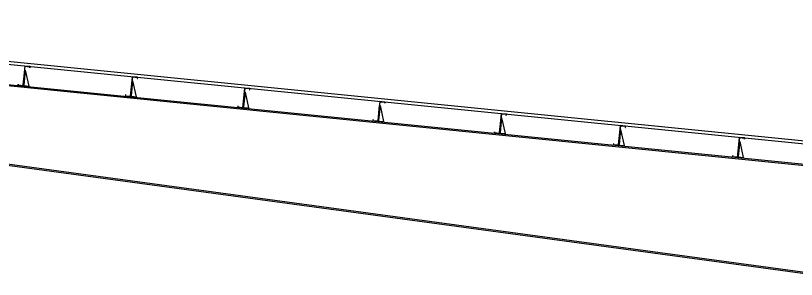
# Model space of a CAD drawing. Header units: metres. Extents: x 1422408 to 2565053, y 3723 to 80428.
# Drawn here: x 2267870.62 to 2267880.4, y 4120.57 to 4123.87 of the extents above; entities that cross this region are included whole.
import ezdxf

# ---------------------------------------------------------------- set-up
doc = ezdxf.new("R2010")
doc.units = ezdxf.units.M
doc.header["$LTSCALE"] = 3.5
doc.header["$MEASUREMENT"] = 0
doc.layers.get('0').update_dxf_attribs({"linetype": 'CONTINUOUS'})

msp = doc.modelspace()

# ---------------------------------------------------------------- linework, layer by layer
at = {"ltscale": 0.5}
for p, q in [((2267864.80454, 4123.8739), (2267882.96827, 4122.05753)), ((2267864.80454, 4123.8337), (2267882.96429, 4122.01773))]:
    msp.add_line(p, q, dxfattribs=at)
for p, q in [((2267863.09254, 4123.75323), (2267882.73262, 4121.78922)), ((2267863.09254, 4123.73715), (2267882.73103, 4121.7733)), ((2267870.73512, 4123.18999), (2267870.77935, 4122.99067)), ((2267881.02406, 4120.58167), (2267863.09254, 4123.019)), ((2267872.08188, 4123.05541), (2267872.12611, 4122.85609)), ((2267881.02406, 4120.56546), (2267863.09254, 4123.00281)), ((2267873.49033, 4122.91457), (2267873.53457, 4122.71524)), ((2267875.18323, 4122.74528), (2267875.22746, 4122.54595)), ((2267876.70535, 4122.59297), (2267876.74958, 4122.39364)), ((2267878.1979, 4122.44371), (2267878.24214, 4122.24439)), ((2267879.69046, 4122.29446), (2267879.7347, 4122.09513))]:
    msp.add_line(p, q)
at = {"linetype": 'Continuous'}
for points in [[(2267870.64704, 4123.01394), (2267870.64536, 4122.99803), (2267870.70906, 4122.99158), (2267870.73414, 4123.23908), (2267870.79468, 4123.2331), (2267870.79317, 4123.21875), (2267870.79479, 4123.21858), (2267870.79645, 4123.23441), (2267870.73275, 4123.24087), (2267870.70767, 4122.99336), (2267870.64715, 4122.99942), (2267870.64866, 4123.01377)], [(2267871.9938, 4122.87936), (2267871.99212, 4122.86345), (2267872.05582, 4122.857), (2267872.0809, 4123.1045), (2267872.14144, 4123.09852), (2267872.13993, 4123.08417), (2267872.14155, 4123.084), (2267872.14321, 4123.09983), (2267872.07951, 4123.10629), (2267872.05443, 4122.85878), (2267871.99391, 4122.86484), (2267871.99542, 4122.87919)], [(2267873.40225, 4122.73852), (2267873.40058, 4122.72261), (2267873.46427, 4122.71615), (2267873.48936, 4122.96366), (2267873.54989, 4122.95768), (2267873.54838, 4122.94333), (2267873.55, 4122.94316), (2267873.55166, 4122.95899), (2267873.48797, 4122.96544), (2267873.46288, 4122.71794), (2267873.40236, 4122.724), (2267873.40388, 4122.73835)], [(2267875.09515, 4122.56923), (2267875.09347, 4122.55332), (2267875.15717, 4122.54686), (2267875.18225, 4122.79437), (2267875.24279, 4122.78839), (2267875.24127, 4122.77404), (2267875.2429, 4122.77387), (2267875.24456, 4122.7897), (2267875.18086, 4122.79615), (2267875.15578, 4122.54865), (2267875.09526, 4122.55471), (2267875.09677, 4122.56906)], [(2267876.61727, 4122.41692), (2267876.61559, 4122.40101), (2267876.67929, 4122.39455), (2267876.70437, 4122.64206), (2267876.76491, 4122.63608), (2267876.7634, 4122.62173), (2267876.76502, 4122.62156), (2267876.76668, 4122.63739), (2267876.70298, 4122.64384), (2267876.6779, 4122.39634), (2267876.61738, 4122.4024), (2267876.61889, 4122.41675)], [(2267878.10983, 4122.26766), (2267878.10815, 4122.25175), (2267878.17185, 4122.2453), (2267878.19693, 4122.4928), (2267878.25747, 4122.48682), (2267878.25595, 4122.47247), (2267878.25757, 4122.4723), (2267878.25924, 4122.48813), (2267878.19554, 4122.49459), (2267878.17046, 4122.24709), (2267878.10993, 4122.25314), (2267878.11145, 4122.26749)], [(2267879.60238, 4122.11841), (2267879.60071, 4122.1025), (2267879.6644, 4122.09604), (2267879.68949, 4122.34355), (2267879.75002, 4122.33757), (2267879.74851, 4122.32322), (2267879.75013, 4122.32305), (2267879.75179, 4122.33888), (2267879.6881, 4122.34533), (2267879.66301, 4122.09783), (2267879.60249, 4122.10389), (2267879.60401, 4122.11824)]]:
    msp.add_lwpolyline(points, close=True, dxfattribs=at)
for points in [[(2267870.72127, 4122.99034, -0.4142136), (2267870.7104, 4123.00428), (2267870.7289, 4123.19065), (2267870.73512, 4123.18999), (2267870.7166, 4123.00352, 0.4142136), (2267870.72204, 4122.99655), (2267870.77935, 4122.99067), (2267870.77871, 4122.98452)], [(2267872.06803, 4122.85576, -0.4142136), (2267872.05716, 4122.8697), (2267872.07566, 4123.05607), (2267872.08188, 4123.05541), (2267872.06336, 4122.86894, 0.4142136), (2267872.0688, 4122.86197), (2267872.12611, 4122.85609), (2267872.12547, 4122.84994)], [(2267873.47648, 4122.71492, -0.4142136), (2267873.46561, 4122.72886), (2267873.48412, 4122.91522), (2267873.49033, 4122.91457), (2267873.47181, 4122.72809, 0.4142136), (2267873.47725, 4122.72112), (2267873.53457, 4122.71524), (2267873.53392, 4122.70909)], [(2267875.16938, 4122.54563, -0.4142136), (2267875.15851, 4122.55957), (2267875.17701, 4122.74593), (2267875.18323, 4122.74528), (2267875.16471, 4122.5588, 0.4142136), (2267875.17015, 4122.55183), (2267875.22746, 4122.54595), (2267875.22682, 4122.5398)], [(2267876.6915, 4122.39332, -0.4142136), (2267876.68063, 4122.40726), (2267876.69913, 4122.59362), (2267876.70535, 4122.59297), (2267876.68683, 4122.40649, 0.4142136), (2267876.69227, 4122.39952), (2267876.74958, 4122.39364), (2267876.74894, 4122.38749)], [(2267878.18406, 4122.24406, -0.4142136), (2267878.17319, 4122.258), (2267878.19169, 4122.44437), (2267878.1979, 4122.44371), (2267878.17939, 4122.25724, 0.4142136), (2267878.18482, 4122.25027), (2267878.24214, 4122.24439), (2267878.24149, 4122.23824)], [(2267879.67662, 4122.09481, -0.4142136), (2267879.66574, 4122.10875), (2267879.68425, 4122.29511), (2267879.69046, 4122.29446), (2267879.67195, 4122.10798, 0.4142136), (2267879.67738, 4122.10101), (2267879.7347, 4122.09513), (2267879.73405, 4122.08898)]]:
    msp.add_lwpolyline(points, format="xyb", close=True)

doc.saveas('drawing.dxf')
